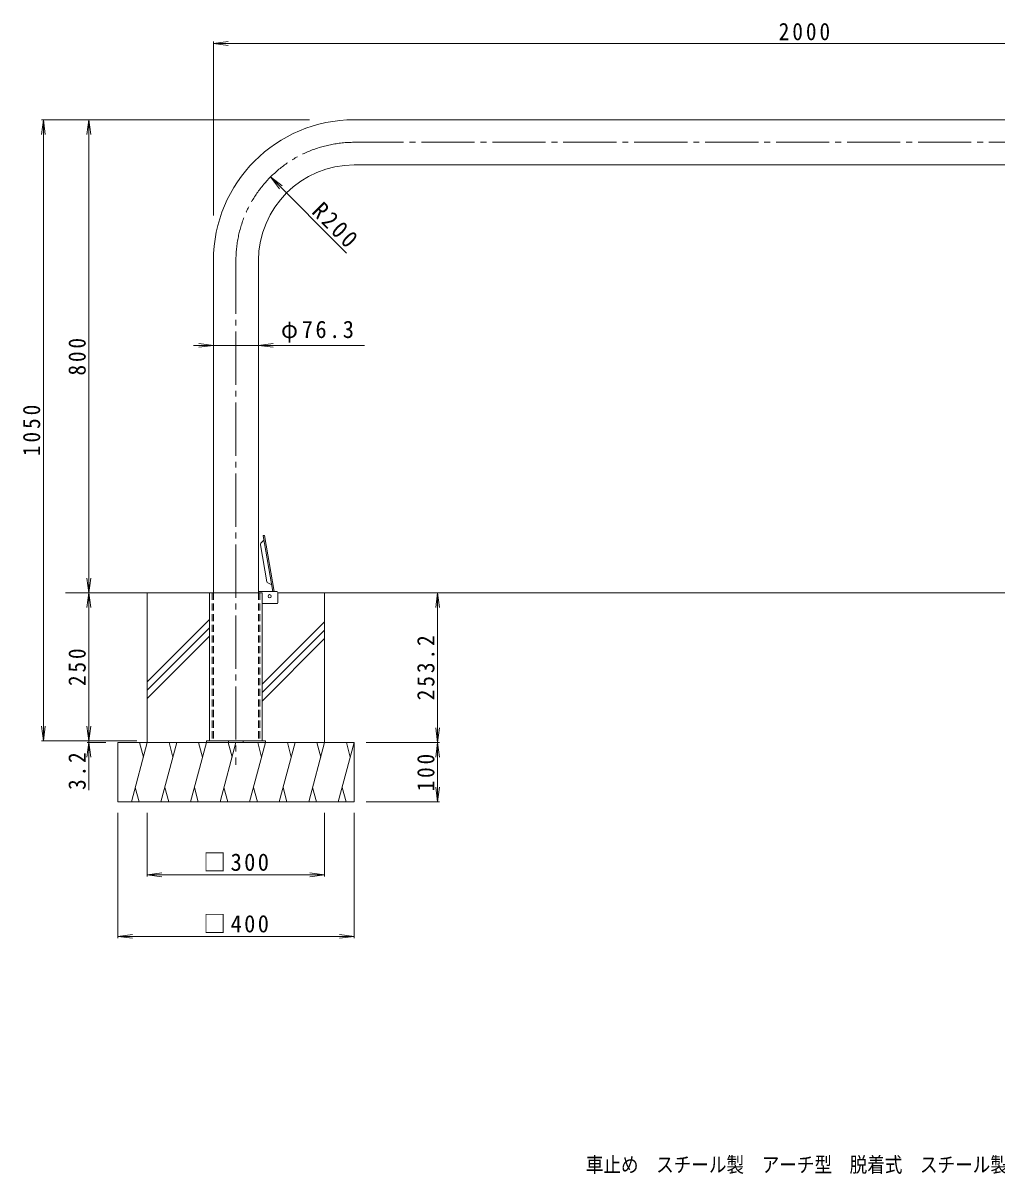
# Model space of a CAD drawing. Units: millimetres at full size, sheet at 1:10. Extents: x -1797 to 1845, y -1370 to 1270.
# Drawn here: x -1797 to -150, y -1370 to 576 of the extents above; entities that cross this region are included whole.
import ezdxf
from ezdxf.enums import TextEntityAlignment as Align

# ---------------------------------------------------------------- set-up
doc = ezdxf.new("R2010")
doc.units = ezdxf.units.MM
doc.header["$LTSCALE"] = 10
doc.linetypes.add('CHAIN2', pattern=[12, 9, -1, 1, -1])
doc.linetypes.add('DASHED1', pattern=[1.8, 1.2, -0.6])
for name, color, linetype, lineweight in [('C-0_通り芯', 4, 'Continuous', 9), ('C-1_躯体', 7, 'Continuous', 9), ('C-2_仕上', 3, 'Continuous', 9), ('C-3_寸法', 3, 'DASHED1', 9), ('C-4_文字', 7, 'Continuous', 9), ('C-5_建具', 7, 'Continuous', 9), ('C-E_見え係り', 6, 'Continuous', 5)]:
    doc.layers.add(name, color=color, linetype=linetype, lineweight=lineweight)
doc.layers.add('F-F_F-Fﾚｲﾔ', color=2, linetype='Continuous')
doc.styles.add('ＭＳ ゴシック', font='')
doc.styles.get('ＭＳ ゴシック').set_extended_font_data('MS Gothic')

msp = doc.modelspace()

# ---------------------------------------------------------------- linework, layer by layer
at = {"layer": 'C-0_通り芯', "color": 7, "linetype": 'CHAIN2'}
for p, q in [((286.91, 374.4), (-1236.79, 374.4)), ((-1436.79, 174.4), (-1436.79, -678.09))]:
    msp.add_line(p, q, dxfattribs=at)
at = {"layer": 'C-0_通り芯'}
for p, q in [((-1390.97, -290.76), (-1374.33, -385.15)), ((-1388.71, -290.36), (-1371.99, -385.15)), ((-1384.37, -368.53), (-1395.39, -306.02)), ((-1394.56, -303.38), (-1389.62, -298.44)), ((-1392.24, -387.45), (-1481.34, -387.45)), ((-1481.34, -637.45), (-1481.34, -387.45)), ((-1392.24, -637.45), (-1392.24, -387.45)), ((-1382.68, -370.72), (-1376.35, -373.68))]:
    msp.add_line(p, q, dxfattribs=at)
at = {"layer": 'C-0_通り芯', "linetype": 'DASHED1'}
for p, q in [((-1477.14, -387.45), (-1477.14, -637.45)), ((-1396.44, -387.45), (-1396.44, -637.45))]:
    msp.add_line(p, q, dxfattribs=at)
at = {"layer": 'C-0_通り芯'}
msp.add_lwpolyline([(-1390.97, -290.76), (-1390.58, -290.69), (-1388.71, -290.36)], dxfattribs=at)
msp.add_circle((-1379.79, -393.15), 2.7, dxfattribs=at)
at = {"layer": 'C-0_通り芯', "color": 7, "linetype": 'CHAIN2'}
msp.add_arc((-1236.79, 174.4), 200, 90, 180, dxfattribs=at)
at = {"layer": 'C-0_通り芯'}
for centre, start, end in [((-1392.43, -305.5), 135, 190), ((-1381.41, -368.01), 190, 245)]:
    msp.add_arc(centre, 3, start, end, dxfattribs=at)
at = {"layer": 'C-1_躯体', "color": 3}
for p, q in [((-1367.64, -385.15), (-1398.64, -385.15)), ((-1366.14, -404.15), (-1366.14, -386.65)), ((-1367.64, -405.65), (-1392.24, -405.65))]:
    msp.add_line(p, q, dxfattribs=at)
at = {"layer": 'C-1_躯体'}
for p, q in [((-1386.79, -637.45), (-1486.79, -637.45)), ((-1486.79, -637.45), (-1486.79, -640.65)), ((-1449.29, -637.45), (-1449.29, -640.65)), ((-1424.29, -637.45), (-1424.29, -640.65)), ((-1386.79, -637.45), (-1386.79, -640.65))]:
    msp.add_line(p, q, dxfattribs=at)
at = {"layer": 'C-1_躯体', "color": 3}
for centre, start, end in [((-1367.64, -386.65), 0, 90), ((-1367.64, -404.15), 270, 0)]:
    msp.add_arc(centre, 1.5, start, end, dxfattribs=at)
at = {"layer": 'C-2_仕上'}
for p, q in [((-1236.79, 412.55), (286.91, 412.55)), ((-1236.79, 336.25), (286.91, 336.25)), ((-1474.94, 174.4), (-1474.94, -387.45)), ((-1398.64, 174.4), (-1398.64, -387.45))]:
    msp.add_line(p, q, dxfattribs=at)
for radius in [238.15, 161.85]:
    msp.add_arc((-1236.79, 174.4), radius, 90, 180, dxfattribs=at)
at = {"layer": 'C-3_寸法'}
for p, q in [((-1474.94, -387.45), (-1474.94, -637.45)), ((-1398.64, -387.45), (-1398.64, -637.45))]:
    msp.add_line(p, q, dxfattribs=at)
at = {"layer": 'C-4_文字'}
for p, q in [((-1474.94, 541.62), (-1450.16, 544.88)), ((-1474.94, 544.62), (-1474.94, 250.61)), ((-1474.94, 541.62), (-1450.16, 538.36)), ((-1474.94, 541.62), (525.06, 541.62)), ((-1762.49, 412.55), (-1765.75, 387.76)), ((-1765.49, 412.55), (-1312.19, 412.55)), ((-1762.49, -637.45), (-1762.49, 412.55)), ((-1762.49, 412.55), (-1759.23, 387.76)), ((-1685.49, 412.55), (-1688.75, 387.76)), ((-1685.49, -387.45), (-1685.49, 412.55)), ((-1685.49, 412.55), (-1682.23, 387.76)), ((-1249.69, 187.15), (-1378.24, 315.79)), ((-1474.94, 31.05), (-1508.64, 31.05)), ((-1474.94, 31.05), (-1499.73, 34.31)), ((-1474.94, 31.05), (-1499.73, 27.79)), ((-1398.64, 31.05), (-1474.94, 31.05)), ((-1398.64, 31.05), (-1373.86, 34.31)), ((-1398.64, 31.05), (-1373.86, 27.79)), ((-1398.64, 31.05), (-1219.36, 31.05)), ((-1685.49, -387.45), (-1688.75, -362.67)), ((-1685.49, -387.45), (-1682.23, -362.67)), ((-1685.49, -387.45), (-1688.75, -412.24)), ((-1685.49, -637.45), (-1685.49, -387.45)), ((-1685.49, -387.45), (-1682.23, -412.24)), ((-1095.66, -387.45), (-1098.93, -412.24)), ((-1095.66, -387.45), (-1092.4, -412.24)), ((-1095.66, -640.65), (-1095.66, -387.45)), ((-1762.49, -637.45), (-1765.75, -612.67)), ((-1762.49, -637.45), (-1759.23, -612.67)), ((-1685.49, -637.45), (-1688.75, -612.67)), ((-1685.49, -637.45), (-1682.23, -612.67)), ((-1095.66, -640.65), (-1098.93, -615.87)), ((-1095.66, -640.65), (-1092.4, -615.87)), ((-1765.49, -637.45), (-1604.53, -637.45)), ((-1685.49, -640.65), (-1688.75, -665.44)), ((-1688.49, -640.65), (-1656.79, -640.65)), ((-1685.49, -640.65), (-1685.49, -637.45)), ((-1685.49, -640.65), (-1682.23, -665.44)), ((-1685.49, -640.65), (-1685.49, -720.88)), ((-1092.66, -640.65), (-1216.79, -640.65)), ((-1095.66, -640.65), (-1098.93, -665.44)), ((-1095.66, -740.65), (-1095.66, -640.65)), ((-1095.66, -640.65), (-1092.4, -665.44)), ((-1095.66, -740.65), (-1098.93, -715.87)), ((-1095.66, -740.65), (-1092.4, -715.87)), ((-1092.66, -740.65), (-1216.79, -740.65)), ((-1636.79, -971.26), (-1636.79, -759.15)), ((-1586.79, -867.14), (-1586.79, -759.15)), ((-1286.79, -867.14), (-1286.79, -759.15)), ((-1236.79, -971.26), (-1236.79, -759.15)), ((-1586.79, -864.14), (-1562.01, -860.88)), ((-1586.79, -864.14), (-1286.79, -864.14)), ((-1586.79, -864.14), (-1562.01, -867.41)), ((-1286.79, -864.14), (-1311.58, -860.88)), ((-1286.79, -864.14), (-1311.58, -867.41)), ((-1636.79, -968.26), (-1612.01, -964.99)), ((-1636.79, -968.26), (-1236.79, -968.26)), ((-1636.79, -968.26), (-1612.01, -971.52)), ((-1236.79, -968.26), (-1261.58, -964.99)), ((-1236.79, -968.26), (-1261.58, -971.52))]:
    msp.add_line(p, q, dxfattribs=at)
at = {"layer": 'C-5_建具'}
for q in [(-1358.42, 300.56), (-1363.03, 295.95)]:
    msp.add_line((-1378.24, 315.79), q, dxfattribs=at)
at = {"layer": 'C-E_見え係り'}
for p, q in [((-1481.34, -387.45), (-1724.94, -387.45)), ((-1586.79, -640.65), (-1586.79, -387.45)), ((-1366.14, -387.45), (416.26, -387.45)), ((-1286.79, -640.65), (-1286.79, -387.45)), ((-1481.34, -432.19), (-1586.79, -537.64)), ((-1481.34, -446.34), (-1586.79, -551.79)), ((-1286.79, -436.53), (-1392.24, -541.98)), ((-1481.34, -460.48), (-1586.79, -565.93)), ((-1286.79, -450.67), (-1392.24, -556.12)), ((-1286.79, -464.81), (-1392.24, -570.26)), ((-1636.79, -640.65), (-1236.79, -640.65)), ((-1636.79, -740.65), (-1636.79, -640.65)), ((-1586.79, -640.65), (-1613.59, -740.65)), ((-1599.84, -640.65), (-1593.32, -665)), ((-1536.79, -640.65), (-1563.59, -740.65)), ((-1549.84, -640.65), (-1543.32, -665)), ((-1486.79, -640.65), (-1513.59, -740.65)), ((-1499.84, -640.65), (-1493.32, -665)), ((-1436.79, -640.65), (-1463.59, -740.65)), ((-1449.84, -640.65), (-1443.32, -665)), ((-1386.79, -640.65), (-1413.59, -740.65)), ((-1399.84, -640.65), (-1393.32, -665)), ((-1336.79, -640.65), (-1363.59, -740.65)), ((-1349.84, -640.65), (-1343.32, -665)), ((-1286.79, -640.65), (-1313.59, -740.65)), ((-1299.84, -640.65), (-1293.32, -665)), ((-1236.79, -640.65), (-1263.59, -740.65)), ((-1249.84, -640.65), (-1243.32, -665)), ((-1236.79, -740.65), (-1236.79, -640.65)), ((-1600.54, -740.65), (-1607.06, -716.3)), ((-1550.54, -740.65), (-1557.06, -716.3)), ((-1500.54, -740.65), (-1507.06, -716.3)), ((-1450.54, -740.65), (-1457.06, -716.3)), ((-1400.54, -740.65), (-1407.06, -716.3)), ((-1350.54, -740.65), (-1357.06, -716.3)), ((-1300.54, -740.65), (-1307.06, -716.3)), ((-1250.54, -740.65), (-1257.06, -716.3)), ((-1636.79, -740.65), (-1236.79, -740.65))]:
    msp.add_line(p, q, dxfattribs=at)

# ---------------------------------------------------------------- texts
at = {"layer": 'C-4_文字', "color": 2, "char_height": 29.33, "attachment_point": 7, "style": 'ＭＳ ゴシック'}
for s, insert in [('\\T1.28;\\W0.9;2000', (-518.69, 546.62)), ('\\T1.22;\\W0.95;φ76.3', (-1360.61, 35.51)), ('\\T1.21;\\W0.95;□300', (-1491.79, -858.14)), ('\\T1.21;\\W0.95;□400', (-1491.79, -962.26))]:
    msp.add_mtext(s, dxfattribs=dict(at, insert=insert))
for s, insert, rotation in [('\\T1.28;\\W0.9;R200', (-1310.5, 254.99), 315), ('\\T1.27;\\W0.9;800', (-1690.49, -19.95), 90), ('\\T1.28;\\W0.9;1050', (-1767.49, -156.2), 90), ('\\T1.28;\\W0.9;253.2', (-1100.66, -569.05), 90), ('\\T1.27;\\W0.9;250', (-1690.49, -544.95), 90), ('\\T1.27;\\W0.9;3.2', (-1690.49, -720.66), 90), ('\\T1.27;\\W0.9;100', (-1100.66, -723.15), 90)]:
    msp.add_mtext(s, dxfattribs=dict(at, insert=insert, rotation=rotation))
at = {"layer": 'F-F_F-Fﾚｲﾔ', "style": 'ＭＳ ゴシック', "width": 0.85}
msp.add_text('車止め\u3000スチール製\u3000アーチ型\u3000脱着式\u3000スチール製蓋\u3000鍵付\u3000ＹＢ７Ｈ２０－ＤＬ', height=25.66, dxfattribs=at).set_placement((-845, -1374.79), align=Align.BOTTOM_LEFT)

doc.saveas('drawing.dxf')
